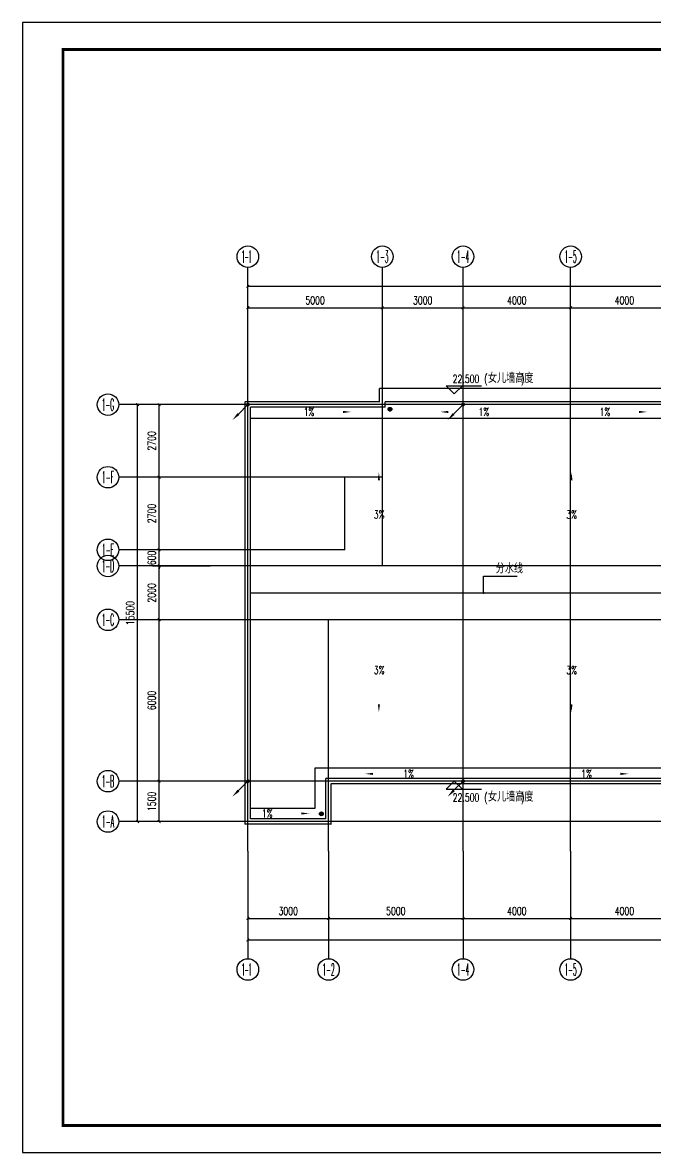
# Model space of a CAD drawing. Extents: x -6243262 to 3079315, y -2914302 to 172723.
# Drawn here: x -5491014 to -5467489, y -799772 to -757772 of the extents above; entities that cross this region are included whole.
import ezdxf
from ezdxf.enums import TextEntityAlignment as Align

# ---------------------------------------------------------------- set-up
doc = ezdxf.new("R2010")
doc.units = 0
doc.header["$LTSCALE"] = 1000
for name, color, linetype in [('A-ELEV-LIN-0.4', 40, 'Continuous'), ('A-FLOR-OUTL', 30, 'Continuous'), ('AXIS', 3, 'Continuous'), ('AXIS_TEXT', 7, 'Continuous'), ('DIM_ELEV', 3, 'Continuous'), ('DIM_LEAD', 3, 'Continuous'), ('DIM_SYMB', 3, 'Continuous'), ('DOTE', 24, 'Continuous'), ('LWIRE', 4, 'Continuous'), ('PUB_TEXT', 7, 'Continuous'), ('PUB_TITLE', 4, 'Continuous'), ('WALL-PARAPET', 6, 'Continuous'), ('WIRE-避雷', 4, 'Continuous')]:
    doc.layers.add(name, color=color, linetype=linetype)
doc.styles.add('_TCH_AXIS', font='COMPLEX', dxfattribs={"bigfont": 'GBCBIG'})
doc.styles.add('_TCH_DIM', font='SIMPLEX', dxfattribs={"bigfont": 'GBCBIG'})
doc.styles.add('_TCH_DIM_T3', font='SIMPLEX', dxfattribs={"width": 0.705882, "bigfont": 'GBCBIG'})
doc.styles.add('COMPLEX', font='COMPLEX')
doc.styles.get("Standard").update_dxf_attribs({"font": 'gbenor.shx', "bigfont": 'gbcbig.shx'})
doc.styles.add('TG_LINETYPE_THUND', font='SIMPLEX', dxfattribs={"width": 0.8, "height": 5.5, "bigfont": 'HZTXT'})
doc.linetypes.add('TG_×2', pattern='A,0.75,0,["×",TG_LINETYPE_THUND,S=0.1,R=0,X=-0.23,Y=-0.21],0.65,-0.13,0.13,-0.13', length=2)
doc.dimstyles.new('_TCH_ARCH&&100', dxfattribs={"dimtxt": 297.5, "dimasz": 100, "dimexe": 250, "dimexo": 300, "dimgap": 126.25, "dimtad": 1, "dimdec": 0, "dimzin": 0, "dimdsep": 46, "dimtxsty": '_TCH_DIM_T3', "dimblk": 'ARCHTICK', "dimcen": 0.09, "dimclrt": 7, "dimazin": 2, "dimtfac": 1, "dimtdec": 0, "dimtix": 1, "dimtmove": 2, "dimatfit": 3, "dimfxl": 0, "dimtolj": 1, "dimtzin": 0, "dimarcsym": 0})

# ---------------------------------------------------------------- blocks, each defined once
blk = doc.blocks.new('_ArchTick')
at = {"color": 0, "linetype": 'ByBlock', "const_width": 0.4}
blk.add_lwpolyline([(-0.5, -0.5), (0.5, 0.5)], dxfattribs=at)
blk = doc.blocks.new('*D350')
at = {"layer": 'AXIS', "color": 0, "lineweight": -2, "transparency": 16777216}
for p, q in [((1673717, -731081), (1671567, -731081)), ((1671817, -732581), (1671817, -731081)), ((1673717, -732581), (1671567, -732581))]:
    blk.add_line(p, q, dxfattribs=at)
at = {"layer": 'Defpoints', "color": 0, "transparency": 16777216}
for p in [(1671817, -731081), (1674017, -731081), (1674017, -732581)]:
    blk.add_point(p, dxfattribs=at)
at = {"layer": 'AXIS', "color": 0, "lineweight": -2, "transparency": 16777216, "xscale": 100, "yscale": 100, "zscale": 100}
for p, rotation in [((1671817, -731081), 90), ((1671817, -732581), 270)]:
    blk.add_blockref('_ArchTick', p, dxfattribs=dict(at, rotation=rotation))
at = {"layer": 'AXIS', "color": 7, "transparency": 16777216, "insert": (1671542, -731831), "char_height": 297.5, "attachment_point": 5, "rotation": 90, "style": '_TCH_DIM_T3'}
blk.add_mtext('\\A1;1500', dxfattribs=at)
blk = doc.blocks.new('*D351')
at = {"layer": 'AXIS', "color": 0, "lineweight": -2, "transparency": 16777216}
for p, q in [((1673717, -725081), (1671567, -725081)), ((1671817, -731081), (1671817, -725081)), ((1673717, -731081), (1671567, -731081))]:
    blk.add_line(p, q, dxfattribs=at)
at = {"layer": 'Defpoints', "color": 0, "transparency": 16777216}
for p in [(1671817, -725081), (1674017, -725081), (1674017, -731081)]:
    blk.add_point(p, dxfattribs=at)
at = {"layer": 'AXIS', "color": 0, "lineweight": -2, "transparency": 16777216, "xscale": 100, "yscale": 100, "zscale": 100}
for p, rotation in [((1671817, -725081), 90), ((1671817, -731081), 270)]:
    blk.add_blockref('_ArchTick', p, dxfattribs=dict(at, rotation=rotation))
at = {"layer": 'AXIS', "color": 7, "transparency": 16777216, "insert": (1671542, -728081), "char_height": 297.5, "attachment_point": 5, "rotation": 90, "style": '_TCH_DIM_T3'}
blk.add_mtext('\\A1;6000', dxfattribs=at)
blk = doc.blocks.new('*D352')
at = {"layer": 'AXIS', "color": 0, "lineweight": -2, "transparency": 16777216}
for p, q in [((1673717, -723081), (1671567, -723081)), ((1671817, -725081), (1671817, -723081)), ((1673717, -725081), (1671567, -725081))]:
    blk.add_line(p, q, dxfattribs=at)
at = {"layer": 'Defpoints', "color": 0, "transparency": 16777216}
for p in [(1671817, -723081), (1674017, -723081), (1674017, -725081)]:
    blk.add_point(p, dxfattribs=at)
at = {"layer": 'AXIS', "color": 0, "lineweight": -2, "transparency": 16777216, "xscale": 100, "yscale": 100, "zscale": 100}
for p, rotation in [((1671817, -723081), 90), ((1671817, -725081), 270)]:
    blk.add_blockref('_ArchTick', p, dxfattribs=dict(at, rotation=rotation))
at = {"layer": 'AXIS', "color": 7, "transparency": 16777216, "insert": (1671542, -724081), "char_height": 297.5, "attachment_point": 5, "rotation": 90, "style": '_TCH_DIM_T3'}
blk.add_mtext('\\A1;2000', dxfattribs=at)
blk = doc.blocks.new('*D353')
at = {"layer": 'AXIS', "color": 0, "lineweight": -2, "transparency": 16777216}
for p, q in [((1671817, -722481), (1671817, -722381)), ((1673717, -722481), (1671567, -722481)), ((1671817, -723081), (1671817, -722481)), ((1673717, -723081), (1671567, -723081)), ((1671817, -723081), (1671817, -723181))]:
    blk.add_line(p, q, dxfattribs=at)
at = {"layer": 'Defpoints', "color": 0, "transparency": 16777216}
for p in [(1671817, -722481), (1674017, -722481), (1674017, -723081)]:
    blk.add_point(p, dxfattribs=at)
at = {"layer": 'AXIS', "color": 0, "lineweight": -2, "transparency": 16777216, "xscale": 100, "yscale": 100, "zscale": 100}
for p, rotation in [((1671817, -722481), 270), ((1671817, -723081), 90)]:
    blk.add_blockref('_ArchTick', p, dxfattribs=dict(at, rotation=rotation))
at = {"layer": 'AXIS', "color": 7, "transparency": 16777216, "insert": (1671542, -722781), "char_height": 297.5, "attachment_point": 5, "rotation": 90, "style": '_TCH_DIM_T3'}
blk.add_mtext('\\A1;600', dxfattribs=at)
blk = doc.blocks.new('*D354')
at = {"layer": 'AXIS', "color": 0, "lineweight": -2, "transparency": 16777216}
for p, q in [((1673717, -719781), (1671567, -719781)), ((1671817, -722481), (1671817, -719781)), ((1673717, -722481), (1671567, -722481))]:
    blk.add_line(p, q, dxfattribs=at)
at = {"layer": 'Defpoints', "color": 0, "transparency": 16777216}
for p in [(1671817, -719781), (1674017, -719781), (1674017, -722481)]:
    blk.add_point(p, dxfattribs=at)
at = {"layer": 'AXIS', "color": 0, "lineweight": -2, "transparency": 16777216, "xscale": 100, "yscale": 100, "zscale": 100}
for p, rotation in [((1671817, -719781), 90), ((1671817, -722481), 270)]:
    blk.add_blockref('_ArchTick', p, dxfattribs=dict(at, rotation=rotation))
at = {"layer": 'AXIS', "color": 7, "transparency": 16777216, "insert": (1671542, -721131), "char_height": 297.5, "attachment_point": 5, "rotation": 90, "style": '_TCH_DIM_T3'}
blk.add_mtext('\\A1;2700', dxfattribs=at)
blk = doc.blocks.new('*D355')
at = {"layer": 'AXIS', "color": 0, "lineweight": -2, "transparency": 16777216}
for p, q in [((1673717, -717081), (1671567, -717081)), ((1671817, -719781), (1671817, -717081)), ((1673717, -719781), (1671567, -719781))]:
    blk.add_line(p, q, dxfattribs=at)
at = {"layer": 'Defpoints', "color": 0, "transparency": 16777216}
for p in [(1671817, -717081), (1674017, -717081), (1674017, -719781)]:
    blk.add_point(p, dxfattribs=at)
at = {"layer": 'AXIS', "color": 0, "lineweight": -2, "transparency": 16777216, "xscale": 100, "yscale": 100, "zscale": 100}
for p, rotation in [((1671817, -717081), 90), ((1671817, -719781), 270)]:
    blk.add_blockref('_ArchTick', p, dxfattribs=dict(at, rotation=rotation))
at = {"layer": 'AXIS', "color": 7, "transparency": 16777216, "insert": (1671542, -718431), "char_height": 297.5, "attachment_point": 5, "rotation": 90, "style": '_TCH_DIM_T3'}
blk.add_mtext('\\A1;2700', dxfattribs=at)
blk = doc.blocks.new('*D356')
at = {"layer": 'AXIS', "color": 0, "lineweight": -2, "transparency": 16777216}
for p, q in [((1673717, -717081), (1670767, -717081)), ((1671017, -732581), (1671017, -717081)), ((1673717, -732581), (1670767, -732581))]:
    blk.add_line(p, q, dxfattribs=at)
at = {"layer": 'Defpoints', "color": 0, "transparency": 16777216}
for p in [(1671017, -717081), (1674017, -717081), (1674017, -732581)]:
    blk.add_point(p, dxfattribs=at)
at = {"layer": 'AXIS', "color": 0, "lineweight": -2, "transparency": 16777216, "xscale": 100, "yscale": 100, "zscale": 100}
for p, rotation in [((1671017, -717081), 90), ((1671017, -732581), 270)]:
    blk.add_blockref('_ArchTick', p, dxfattribs=dict(at, rotation=rotation))
at = {"layer": 'AXIS', "color": 7, "transparency": 16777216, "insert": (1670742, -724831), "char_height": 297.5, "attachment_point": 5, "rotation": 90, "style": '_TCH_DIM_T3'}
blk.add_mtext('\\A1;15500', dxfattribs=at)
blk = doc.blocks.new('*D367')
at = {"layer": 'AXIS', "color": 0, "lineweight": -2, "transparency": 16777216}
for p, q in [((1687117, -715681), (1687117, -713231)), ((1687117, -713481), (1691117, -713481)), ((1691117, -715681), (1691117, -713231))]:
    blk.add_line(p, q, dxfattribs=at)
at = {"layer": 'Defpoints', "color": 0, "transparency": 16777216}
for p in [(1691117, -713481), (1687117, -715981), (1691117, -715981)]:
    blk.add_point(p, dxfattribs=at)
at = {"layer": 'AXIS', "color": 0, "lineweight": -2, "transparency": 16777216, "xscale": 100, "yscale": 100, "zscale": 100, "rotation": 180}
blk.add_blockref('_ArchTick', (1687117, -713481), dxfattribs=at)
at = {"layer": 'AXIS', "color": 0, "lineweight": -2, "transparency": 16777216, "xscale": 100, "yscale": 100, "zscale": 100}
blk.add_blockref('_ArchTick', (1691117, -713481), dxfattribs=at)
at = {"layer": 'AXIS', "color": 7, "transparency": 16777216, "insert": (1689117, -713206), "char_height": 297.5, "attachment_point": 5, "style": '_TCH_DIM_T3'}
blk.add_mtext('\\A1;4000', dxfattribs=at)
blk = doc.blocks.new('*D368')
at = {"layer": 'AXIS', "color": 0, "lineweight": -2, "transparency": 16777216}
for p, q in [((1683117, -715681), (1683117, -713231)), ((1683117, -713481), (1687117, -713481)), ((1687117, -715681), (1687117, -713231))]:
    blk.add_line(p, q, dxfattribs=at)
at = {"layer": 'Defpoints', "color": 0, "transparency": 16777216}
for p in [(1687117, -713481), (1683117, -715981), (1687117, -715981)]:
    blk.add_point(p, dxfattribs=at)
at = {"layer": 'AXIS', "color": 0, "lineweight": -2, "transparency": 16777216, "xscale": 100, "yscale": 100, "zscale": 100, "rotation": 180}
blk.add_blockref('_ArchTick', (1683117, -713481), dxfattribs=at)
at = {"layer": 'AXIS', "color": 0, "lineweight": -2, "transparency": 16777216, "xscale": 100, "yscale": 100, "zscale": 100}
blk.add_blockref('_ArchTick', (1687117, -713481), dxfattribs=at)
at = {"layer": 'AXIS', "color": 7, "transparency": 16777216, "insert": (1685117, -713206), "char_height": 297.5, "attachment_point": 5, "style": '_TCH_DIM_T3'}
blk.add_mtext('\\A1;4000', dxfattribs=at)
blk = doc.blocks.new('*D369')
at = {"layer": 'AXIS', "color": 0, "lineweight": -2, "transparency": 16777216}
for p, q in [((1680117, -715681), (1680117, -713231)), ((1680117, -713481), (1683117, -713481)), ((1683117, -715681), (1683117, -713231))]:
    blk.add_line(p, q, dxfattribs=at)
at = {"layer": 'Defpoints', "color": 0, "transparency": 16777216}
for p in [(1683117, -713481), (1680117, -715981), (1683117, -715981)]:
    blk.add_point(p, dxfattribs=at)
at = {"layer": 'AXIS', "color": 0, "lineweight": -2, "transparency": 16777216, "xscale": 100, "yscale": 100, "zscale": 100, "rotation": 180}
blk.add_blockref('_ArchTick', (1680117, -713481), dxfattribs=at)
at = {"layer": 'AXIS', "color": 0, "lineweight": -2, "transparency": 16777216, "xscale": 100, "yscale": 100, "zscale": 100}
blk.add_blockref('_ArchTick', (1683117, -713481), dxfattribs=at)
at = {"layer": 'AXIS', "color": 7, "transparency": 16777216, "insert": (1681617, -713206), "char_height": 297.5, "attachment_point": 5, "style": '_TCH_DIM_T3'}
blk.add_mtext('\\A1;3000', dxfattribs=at)
blk = doc.blocks.new('*D370')
at = {"layer": 'AXIS', "color": 0, "lineweight": -2, "transparency": 16777216}
for p, q in [((1675117, -715681), (1675117, -713231)), ((1675117, -713481), (1680117, -713481)), ((1680117, -715681), (1680117, -713231))]:
    blk.add_line(p, q, dxfattribs=at)
at = {"layer": 'Defpoints', "color": 0, "transparency": 16777216}
for p in [(1680117, -713481), (1675117, -715981), (1680117, -715981)]:
    blk.add_point(p, dxfattribs=at)
at = {"layer": 'AXIS', "color": 0, "lineweight": -2, "transparency": 16777216, "xscale": 100, "yscale": 100, "zscale": 100, "rotation": 180}
blk.add_blockref('_ArchTick', (1675117, -713481), dxfattribs=at)
at = {"layer": 'AXIS', "color": 0, "lineweight": -2, "transparency": 16777216, "xscale": 100, "yscale": 100, "zscale": 100}
blk.add_blockref('_ArchTick', (1680117, -713481), dxfattribs=at)
at = {"layer": 'AXIS', "color": 7, "transparency": 16777216, "insert": (1677617, -713206), "char_height": 297.5, "attachment_point": 5, "style": '_TCH_DIM_T3'}
blk.add_mtext('\\A1;5000', dxfattribs=at)
blk = doc.blocks.new('*D371')
at = {"layer": 'AXIS', "color": 0, "lineweight": -2, "transparency": 16777216}
for p, q in [((1675117, -715681), (1675117, -712431)), ((1675117, -712681), (1715117, -712681)), ((1715117, -715681), (1715117, -712431))]:
    blk.add_line(p, q, dxfattribs=at)
at = {"layer": 'Defpoints', "color": 0, "transparency": 16777216}
for p in [(1715117, -712681), (1675117, -715981), (1715117, -715981)]:
    blk.add_point(p, dxfattribs=at)
at = {"layer": 'AXIS', "color": 0, "lineweight": -2, "transparency": 16777216, "xscale": 100, "yscale": 100, "zscale": 100, "rotation": 180}
blk.add_blockref('_ArchTick', (1675117, -712681), dxfattribs=at)
at = {"layer": 'AXIS', "color": 0, "lineweight": -2, "transparency": 16777216, "xscale": 100, "yscale": 100, "zscale": 100}
blk.add_blockref('_ArchTick', (1715117, -712681), dxfattribs=at)
at = {"layer": 'AXIS', "color": 7, "transparency": 16777216, "insert": (1695117, -712406), "char_height": 297.5, "attachment_point": 5, "style": '_TCH_DIM_T3'}
blk.add_mtext('\\A1;40000', dxfattribs=at)
blk = doc.blocks.new('*D378')
at = {"layer": 'AXIS', "color": 0, "lineweight": -2, "transparency": 16777216}
for p, q in [((1687117, -733981), (1687117, -736431)), ((1691117, -733981), (1691117, -736431)), ((1687117, -736181), (1691117, -736181))]:
    blk.add_line(p, q, dxfattribs=at)
at = {"layer": 'Defpoints', "color": 0, "transparency": 16777216}
for p in [(1687117, -733681), (1691117, -733681), (1691117, -736181)]:
    blk.add_point(p, dxfattribs=at)
at = {"layer": 'AXIS', "color": 0, "lineweight": -2, "transparency": 16777216, "xscale": 100, "yscale": 100, "zscale": 100, "rotation": 180}
blk.add_blockref('_ArchTick', (1687117, -736181), dxfattribs=at)
at = {"layer": 'AXIS', "color": 0, "lineweight": -2, "transparency": 16777216, "xscale": 100, "yscale": 100, "zscale": 100}
blk.add_blockref('_ArchTick', (1691117, -736181), dxfattribs=at)
at = {"layer": 'AXIS', "color": 7, "transparency": 16777216, "insert": (1689117, -735906), "char_height": 297.5, "attachment_point": 5, "style": '_TCH_DIM_T3'}
blk.add_mtext('\\A1;4000', dxfattribs=at)
blk = doc.blocks.new('*D379')
at = {"layer": 'AXIS', "color": 0, "lineweight": -2, "transparency": 16777216}
for p, q in [((1683117, -733981), (1683117, -736431)), ((1687117, -733981), (1687117, -736431)), ((1683117, -736181), (1687117, -736181))]:
    blk.add_line(p, q, dxfattribs=at)
at = {"layer": 'Defpoints', "color": 0, "transparency": 16777216}
for p in [(1683117, -733681), (1687117, -733681), (1687117, -736181)]:
    blk.add_point(p, dxfattribs=at)
at = {"layer": 'AXIS', "color": 0, "lineweight": -2, "transparency": 16777216, "xscale": 100, "yscale": 100, "zscale": 100, "rotation": 180}
blk.add_blockref('_ArchTick', (1683117, -736181), dxfattribs=at)
at = {"layer": 'AXIS', "color": 0, "lineweight": -2, "transparency": 16777216, "xscale": 100, "yscale": 100, "zscale": 100}
blk.add_blockref('_ArchTick', (1687117, -736181), dxfattribs=at)
at = {"layer": 'AXIS', "color": 7, "transparency": 16777216, "insert": (1685117, -735906), "char_height": 297.5, "attachment_point": 5, "style": '_TCH_DIM_T3'}
blk.add_mtext('\\A1;4000', dxfattribs=at)
blk = doc.blocks.new('*D380')
at = {"layer": 'AXIS', "color": 0, "lineweight": -2, "transparency": 16777216}
for p, q in [((1678117, -733981), (1678117, -736431)), ((1683117, -733981), (1683117, -736431)), ((1678117, -736181), (1683117, -736181))]:
    blk.add_line(p, q, dxfattribs=at)
at = {"layer": 'Defpoints', "color": 0, "transparency": 16777216}
for p in [(1678117, -733681), (1683117, -733681), (1683117, -736181)]:
    blk.add_point(p, dxfattribs=at)
at = {"layer": 'AXIS', "color": 0, "lineweight": -2, "transparency": 16777216, "xscale": 100, "yscale": 100, "zscale": 100, "rotation": 180}
blk.add_blockref('_ArchTick', (1678117, -736181), dxfattribs=at)
at = {"layer": 'AXIS', "color": 0, "lineweight": -2, "transparency": 16777216, "xscale": 100, "yscale": 100, "zscale": 100}
blk.add_blockref('_ArchTick', (1683117, -736181), dxfattribs=at)
at = {"layer": 'AXIS', "color": 7, "transparency": 16777216, "insert": (1680617, -735906), "char_height": 297.5, "attachment_point": 5, "style": '_TCH_DIM_T3'}
blk.add_mtext('\\A1;5000', dxfattribs=at)
blk = doc.blocks.new('*D381')
at = {"layer": 'AXIS', "color": 0, "lineweight": -2, "transparency": 16777216}
for p, q in [((1675117, -733981), (1675117, -736431)), ((1678117, -733981), (1678117, -736431)), ((1675117, -736181), (1678117, -736181))]:
    blk.add_line(p, q, dxfattribs=at)
at = {"layer": 'Defpoints', "color": 0, "transparency": 16777216}
for p in [(1675117, -733681), (1678117, -733681), (1678117, -736181)]:
    blk.add_point(p, dxfattribs=at)
at = {"layer": 'AXIS', "color": 0, "lineweight": -2, "transparency": 16777216, "xscale": 100, "yscale": 100, "zscale": 100, "rotation": 180}
blk.add_blockref('_ArchTick', (1675117, -736181), dxfattribs=at)
at = {"layer": 'AXIS', "color": 0, "lineweight": -2, "transparency": 16777216, "xscale": 100, "yscale": 100, "zscale": 100}
blk.add_blockref('_ArchTick', (1678117, -736181), dxfattribs=at)
at = {"layer": 'AXIS', "color": 7, "transparency": 16777216, "insert": (1676617, -735906), "char_height": 297.5, "attachment_point": 5, "style": '_TCH_DIM_T3'}
blk.add_mtext('\\A1;3000', dxfattribs=at)
blk = doc.blocks.new('*D382')
at = {"layer": 'AXIS', "color": 0, "lineweight": -2, "transparency": 16777216}
for p, q in [((1675117, -733981), (1675117, -737231)), ((1715117, -733981), (1715117, -737231)), ((1675117, -736981), (1715117, -736981))]:
    blk.add_line(p, q, dxfattribs=at)
at = {"layer": 'Defpoints', "color": 0, "transparency": 16777216}
for p in [(1675117, -733681), (1715117, -733681), (1715117, -736981)]:
    blk.add_point(p, dxfattribs=at)
at = {"layer": 'AXIS', "color": 0, "lineweight": -2, "transparency": 16777216, "xscale": 100, "yscale": 100, "zscale": 100, "rotation": 180}
blk.add_blockref('_ArchTick', (1675117, -736981), dxfattribs=at)
at = {"layer": 'AXIS', "color": 0, "lineweight": -2, "transparency": 16777216, "xscale": 100, "yscale": 100, "zscale": 100}
blk.add_blockref('_ArchTick', (1715117, -736981), dxfattribs=at)
at = {"layer": 'AXIS', "color": 7, "transparency": 16777216, "insert": (1695117, -736706), "char_height": 297.5, "attachment_point": 5, "style": '_TCH_DIM_T3'}
blk.add_mtext('\\A1;40000', dxfattribs=at)
blk = doc.blocks.new('_AXISO')
at = {"color": 0}
blk.add_circle((0, 0), 0.5, dxfattribs=at)
at = {"layer": 'AXIS_TEXT', "color": 0, "style": 'COMPLEX', "width": 1.041667}
blk.add_attdef('A', text='', height=0.56, dxfattribs=at).set_placement((-0.25, -0.28), (0.25, -0.28), align=Align.FIT)
blk = doc.blocks.new('$TelecSys$00000080')
for p, q in [((-0.7, -0.7), (0, 0)), ((0.104, 0.104), (0.104, 0.104)), ((-0.104, -0.104), (-0.104, -0.104))]:
    blk.add_line(p, q)
at = {"const_width": 0.142}
blk.add_lwpolyline([(0.071, 0, 1), (-0.071, 0, 1)], format="xyb", close=True, dxfattribs=at)
blk.add_solid([(-0.63, -0.77), (-0.77, -0.63), (-1.15, -1.15)])
at = {"width": 0.8, "flags": 9}
blk.add_attdef('A', (0, 0), '', height=0.00002, rotation=180, dxfattribs=at)
blk = doc.blocks.new('46546')
at = {"layer": 'A-ELEV-LIN-0.4'}
h = blk.add_hatch(dxfattribs=at)
h.set_pattern_fill('ANSI37', color=8, scale=20)
h.set_pattern_definition([(45, (626091.562, -333249.217), (-22.4506403, 22.4506403), []), (135, (626091.562, -333249.217), (-22.4506403, -22.4506403), [])])
edge = h.paths.add_edge_path()
edge.add_arc((1680399, -717253.8), 70, 0, 360)
h = blk.add_hatch(dxfattribs=at)
h.set_pattern_fill('ANSI37', color=8, scale=20)
h.set_pattern_definition([(45, (623542.076, -334633.715), (-22.4506403, 22.4506403), []), (135, (623542.076, -334633.715), (-22.4506403, -22.4506403), [])])
edge = h.paths.add_edge_path()
edge.add_arc((1677849.5, -732291.7), 70, 0, 360)
at = {"color": 8}
blk.add_lwpolyline([(1675217, -724080.5), (1696017, -724080.5)], dxfattribs=at)
at = {"layer": 'A-ELEV-LIN-0.4', "color": 8}
for centre in [(1680399, -717253.8), (1677849.5, -732291.7)]:
    blk.add_circle(centre, 70, dxfattribs=at)
at = {"layer": 'A-FLOR-OUTL', "color": 8}
for points in [[(1675217, -717580.5), (1707017, -717580.5)], [(1675217, -732080.5), (1677617, -732080.5), (1677617, -730580.5), (1691017, -730580.5)], [(1675217, -732080.5), (1677617, -732080.5), (1677617, -730580.5), (1691017, -730580.5)]]:
    blk.add_lwpolyline(points, dxfattribs=at)
at = {"layer": 'AXIS', "color": 8}
for p, q in [((1675117, -715980.5), (1675117, -711980.5)), ((1680117, -715980.5), (1680117, -711980.5)), ((1683117, -715980.5), (1683117, -711980.5)), ((1687117, -715980.5), (1687117, -711980.5)), ((1674017, -717080.5), (1670317, -717080.5)), ((1674017, -719780.5), (1670317, -719780.5)), ((1674017, -722480.5), (1670317, -722480.5)), ((1674017, -723080.5), (1670317, -723080.5)), ((1674017, -725080.5), (1670317, -725080.5)), ((1674017, -731080.5), (1670317, -731080.5)), ((1674017, -732580.5), (1670317, -732580.5)), ((1675117, -733680.5), (1675117, -737680.5)), ((1678117, -733680.5), (1678117, -737680.5)), ((1683117, -733680.5), (1683117, -737680.5)), ((1687117, -733680.5), (1687117, -737680.5))]:
    blk.add_line(p, q, dxfattribs=at)
at = {"layer": 'DIM_ELEV', "color": 8}
for p, q in [((1682792.5, -716677.2), (1682492.5, -716377.2)), ((1682492.5, -716377.2), (1683802.3, -716377.2)), ((1682792.5, -716677.2), (1683092.5, -716377.2)), ((1682792.5, -731080.5), (1682492.5, -731380.5)), ((1682792.5, -731080.5), (1683092.5, -731380.5)), ((1682492.5, -731380.5), (1683802.3, -731380.5))]:
    blk.add_line(p, q, dxfattribs=at)
at = {"layer": 'DIM_LEAD', "color": 8}
for p, q in [((1683881.9, -724080.5), (1683881.9, -723454.5)), ((1683881.9, -723454.5), (1685129.3, -723454.5))]:
    blk.add_line(p, q, dxfattribs=at)
at = {"layer": 'DIM_LEAD', "color": 8, "const_width": 40}
blk.add_lwpolyline([(1683881.9, -724100.5, 1), (1683881.9, -724060.5, 1)], format="xyb", close=True, dxfattribs=at)
at = {"layer": 'DIM_SYMB', "color": 8}
for points in [[(1677637.5, -717353.4, 0, 0, 0), (1678953.8, -717353.4, 0, 80, 0), (1678653.8, -717353.4, 0, 0, 0)], [(1683585.9, -717353.4, 0, 0, 0), (1682269.5, -717353.4, 0, 80, 0), (1682569.5, -717353.4, 0, 0, 0)], [(1688637.5, -717353.4, 0, 0, 0), (1689953.8, -717353.4, 0, 80, 0), (1689653.8, -717353.4, 0, 0, 0)], [(1679988.8, -720913.6, 0, 0, 0), (1679988.8, -719597.3, 0, 80, 0), (1679988.8, -719897.3, 0, 0, 0)], [(1687147.3, -720913.6, 0, 0, 0), (1687147.3, -719597.3, 0, 80, 0), (1687147.3, -719897.3, 0, 0, 0)], [(1679988.8, -727201.1, 0, 0, 0), (1679988.8, -728517.4, 0, 80, 0), (1679988.8, -728217.4, 0, 0, 0)], [(1687147.3, -727201.1, 0, 0, 0), (1687147.3, -728517.4, 0, 80, 0), (1687147.3, -728217.4, 0, 0, 0)], [(1680790, -730807.6, 0, 0, 0), (1679473.7, -730807.6, 0, 80, 0), (1679773.7, -730807.6, 0, 0, 0)], [(1687952.2, -730807.6, 0, 0, 0), (1689268.5, -730807.6, 0, 80, 0), (1688968.5, -730807.6, 0, 0, 0)], [(1676086.1, -732281.2, 0, 0, 0), (1677402.4, -732281.2, 0, 80, 0), (1677102.4, -732281.2, 0, 0, 0)]]:
    blk.add_lwpolyline(points, format="xyseb", dxfattribs=at)
at = {"layer": 'DOTE', "color": 8}
for p, q in [((1675117, -733680.5), (1675117, -715980.5)), ((1680117, -723080.5), (1680117, -715980.5)), ((1683117, -733680.5), (1683117, -715980.5)), ((1687117, -733680.5), (1687117, -715980.5)), ((1716217, -717080.5), (1674017, -717080.5)), ((1680117, -719780.5), (1674017, -719780.5)), ((1678717, -722480.5), (1678717, -719780.5)), ((1678717, -722480.5), (1674017, -722480.5)), ((1716217, -723080.5), (1674017, -723080.5)), ((1716217, -725080.5), (1674017, -725080.5)), ((1678117, -733680.5), (1678117, -725080.5)), ((1716217, -731080.5), (1674017, -731080.5)), ((1716217, -732580.5), (1674017, -732580.5))]:
    blk.add_line(p, q, dxfattribs=at)
at = {"layer": 'WALL-PARAPET', "color": 8}
for p, q in [((1680017, -716980.5), (1680017, -716480.5)), ((1715717, -716480.5), (1680017, -716480.5)), ((1675017, -732680.5), (1675017, -716980.5)), ((1680017, -716980.5), (1675017, -716980.5)), ((1675217, -732480.5), (1675217, -717180.5)), ((1680217, -717180.5), (1675217, -717180.5)), ((1680217, -717180.5), (1680217, -716980.5)), ((1715217, -716980.5), (1680217, -716980.5)), ((1691017, -730980.5), (1678017, -730980.5)), ((1678017, -732480.5), (1678017, -730980.5)), ((1691017, -731180.5), (1678217, -731180.5)), ((1678217, -732680.5), (1678217, -731180.5)), ((1678217, -732680.5), (1675017, -732680.5)), ((1678017, -732480.5), (1675217, -732480.5))]:
    blk.add_line(p, q, dxfattribs=at)
at = {"layer": 'AXIS', "color": 8}
ref = blk.add_blockref('_AXISO', (1675117, -711580.5), dxfattribs=dict(at, xscale=800, yscale=800, zscale=800))
ref.add_attrib('A', '1-1 ', dxfattribs={"layer": 'AXIS_TEXT', "color": 8, "height": 452.55, "style": '_TCH_AXIS', "width": 0.272727}).set_placement((1674890.8, -711806.8), (1675343.3, -711806.8), align=Align.FIT)
ref = blk.add_blockref('_AXISO', (1680117, -711580.5), dxfattribs=dict(at, xscale=800, yscale=800, zscale=800))
ref.add_attrib('A', '1-3', dxfattribs={"layer": 'AXIS_TEXT', "color": 8, "height": 452.55, "style": '_TCH_AXIS', "width": 0.381818}).set_placement((1679890.8, -711806.8), (1680343.3, -711806.8), align=Align.FIT)
ref = blk.add_blockref('_AXISO', (1683117, -711580.5), dxfattribs=dict(at, xscale=800, yscale=800, zscale=800))
ref.add_attrib('A', '1-4', dxfattribs={"layer": 'AXIS_TEXT', "color": 8, "height": 452.55, "style": '_TCH_AXIS', "width": 0.368421}).set_placement((1682890.8, -711806.8), (1683343.3, -711806.8), align=Align.FIT)
ref = blk.add_blockref('_AXISO', (1687117, -711580.5), dxfattribs=dict(at, xscale=800, yscale=800, zscale=800))
ref.add_attrib('A', '1-5', dxfattribs={"layer": 'AXIS_TEXT', "color": 8, "height": 452.55, "style": '_TCH_AXIS', "width": 0.381818}).set_placement((1686890.8, -711806.8), (1687343.3, -711806.8), align=Align.FIT)
ref = blk.add_blockref('_AXISO', (1669917, -717080.5), dxfattribs=dict(at, xscale=800, yscale=800, zscale=800))
ref.add_attrib('A', '1-G', dxfattribs={"layer": 'AXIS_TEXT', "color": 8, "height": 452.55, "style": '_TCH_AXIS', "width": 0.355932}).set_placement((1669690.8, -717306.8), (1670143.3, -717306.8), align=Align.FIT)
ref = blk.add_blockref('_AXISO', (1669917, -719780.5), dxfattribs=dict(at, xscale=800, yscale=800, zscale=800))
ref.add_attrib('A', '1-F', dxfattribs={"layer": 'AXIS_TEXT', "color": 8, "height": 452.55, "style": '_TCH_AXIS', "width": 0.368421}).set_placement((1669690.8, -720006.8), (1670143.3, -720006.8), align=Align.FIT)
ref = blk.add_blockref('_AXISO', (1669917, -722480.5), dxfattribs=dict(at, xscale=800, yscale=800, zscale=800))
ref.add_attrib('A', '1-E', dxfattribs={"layer": 'AXIS_TEXT', "color": 8, "height": 452.55, "style": '_TCH_AXIS', "width": 0.368421}).set_placement((1669690.8, -722706.8), (1670143.3, -722706.8), align=Align.FIT)
ref = blk.add_blockref('_AXISO', (1669917, -723080.5), dxfattribs=dict(at, xscale=800, yscale=800, zscale=800))
ref.add_attrib('A', '1-D', dxfattribs={"layer": 'AXIS_TEXT', "color": 8, "height": 452.55, "style": '_TCH_AXIS', "width": 0.362069}).set_placement((1669690.8, -723306.8), (1670143.3, -723306.8), align=Align.FIT)
ref = blk.add_blockref('_AXISO', (1669917, -725080.5), dxfattribs=dict(at, xscale=800, yscale=800, zscale=800))
ref.add_attrib('A', '1-C', dxfattribs={"layer": 'AXIS_TEXT', "color": 8, "height": 452.55, "style": '_TCH_AXIS', "width": 0.375}).set_placement((1669690.8, -725306.8), (1670143.3, -725306.8), align=Align.FIT)
ref = blk.add_blockref('_AXISO', (1669917, -731080.5), dxfattribs=dict(at, xscale=800, yscale=800, zscale=800))
ref.add_attrib('A', '1-B', dxfattribs={"layer": 'AXIS_TEXT', "color": 8, "height": 452.55, "style": '_TCH_AXIS', "width": 0.362069}).set_placement((1669690.8, -731306.8), (1670143.3, -731306.8), align=Align.FIT)
ref = blk.add_blockref('_AXISO', (1669917, -732580.5), dxfattribs=dict(at, xscale=800, yscale=800, zscale=800))
ref.add_attrib('A', '1-A', dxfattribs={"layer": 'AXIS_TEXT', "color": 8, "height": 452.55, "style": '_TCH_AXIS', "width": 0.355932}).set_placement((1669690.8, -732806.8), (1670143.3, -732806.8), align=Align.FIT)
ref = blk.add_blockref('_AXISO', (1675117, -738080.5), dxfattribs=dict(at, xscale=800, yscale=800, zscale=800))
ref.add_attrib('A', '1-1 ', dxfattribs={"layer": 'AXIS_TEXT', "color": 8, "height": 452.55, "style": '_TCH_AXIS', "width": 0.272727}).set_placement((1674890.8, -738306.8), (1675343.3, -738306.8), align=Align.FIT)
ref = blk.add_blockref('_AXISO', (1678117, -738080.5), dxfattribs=dict(at, xscale=800, yscale=800, zscale=800))
ref.add_attrib('A', '1-2', dxfattribs={"layer": 'AXIS_TEXT', "color": 8, "height": 452.55, "style": '_TCH_AXIS', "width": 0.381818}).set_placement((1677890.8, -738306.8), (1678343.3, -738306.8), align=Align.FIT)
ref = blk.add_blockref('_AXISO', (1683117, -738080.5), dxfattribs=dict(at, xscale=800, yscale=800, zscale=800))
ref.add_attrib('A', '1-4', dxfattribs={"layer": 'AXIS_TEXT', "color": 8, "height": 452.55, "style": '_TCH_AXIS', "width": 0.368421}).set_placement((1682890.8, -738306.8), (1683343.3, -738306.8), align=Align.FIT)
ref = blk.add_blockref('_AXISO', (1687117, -738080.5), dxfattribs=dict(at, xscale=800, yscale=800, zscale=800))
ref.add_attrib('A', '1-5', dxfattribs={"layer": 'AXIS_TEXT', "color": 8, "height": 452.55, "style": '_TCH_AXIS', "width": 0.381818}).set_placement((1686890.8, -738306.8), (1687343.3, -738306.8), align=Align.FIT)
at = {"layer": 'DIM_ELEV', "color": 7, "style": '_TCH_DIM', "width": 0.705882}
for p in [(1682732.3, -716272.2), (1682732.3, -731835.5)]:
    blk.add_text('22.500', height=297.5, dxfattribs=at).set_placement(p)
at = {"layer": 'DIM_LEAD', "color": 7, "style": '_TCH_DIM'}
blk.add_text('分水线', height=337.59, dxfattribs=at).set_placement((1684331.7, -723349.5))
at = {"layer": 'DIM_SYMB', "color": 7, "style": '_TCH_DIM', "width": 0.705882}
for s, p in [('1%', (1677192.5, -717502.2)), ('1%', (1683690.9, -717502.2)), ('1%', (1688192.5, -717502.2)), ('3%', (1679798.8, -721316.1)), ('3%', (1686957.3, -721316.1)), ('3%', (1679798.8, -727096.1)), ('3%', (1686957.3, -727096.1)), ('1%', (1680895, -730956.4)), ('1%', (1687507.2, -730956.4)), ('1%', (1675641.1, -732429.9))]:
    blk.add_text(s, height=297.5, dxfattribs=at).set_placement(p)
at = {"layer": 'PUB_TEXT', "color": 8, "style": '_TCH_DIM', "width": 0.705882}
for s, p in [('(', (1683902.3, -716272.2)), (')', (1685271, -716272.2)), ('(', (1683902.3, -731835.5)), (')', (1685271, -731835.5))]:
    blk.add_text(s, height=297.5, dxfattribs=at).set_placement(p)
at = {"layer": 'PUB_TEXT', "color": 8, "style": '_TCH_DIM'}
for p in [(1684042.3, -716272.2), (1684042.3, -731835.5)]:
    blk.add_text('女儿墙高度', height=337.59, dxfattribs=at).set_placement(p)
at = {"layer": 'AXIS', "color": 8}
for p1, p2, distance, picture, middle in [((1675117, -715980.5), (1715117, -715980.5), 3300, '*D371', (1695117, -712405.5)), ((1675117, -715980.5), (1680117, -715980.5), 2500, '*D370', (1677617, -713205.5)), ((1680117, -715980.5), (1683117, -715980.5), 2500, '*D369', (1681617, -713205.5)), ((1683117, -715980.5), (1687117, -715980.5), 2500, '*D368', (1685117, -713205.5)), ((1687117, -715980.5), (1691117, -715980.5), 2500, '*D367', (1689117, -713205.5)), ((1674017, -732580.5), (1674017, -717080.5), 3000, '*D356', (1670742, -724830.5)), ((1674017, -719780.5), (1674017, -717080.5), 2200, '*D355', (1671542, -718430.5)), ((1674017, -722480.5), (1674017, -719780.5), 2200, '*D354', (1671542, -721130.5)), ((1674017, -723080.5), (1674017, -722480.5), 2200, '*D353', (1671542, -722780.5)), ((1674017, -725080.5), (1674017, -723080.5), 2200, '*D352', (1671542, -724080.5)), ((1674017, -731080.5), (1674017, -725080.5), 2200, '*D351', (1671542, -728080.5)), ((1674017, -732580.5), (1674017, -731080.5), 2200, '*D350', (1671542, -731830.5)), ((1675117, -733680.5), (1678117, -733680.5), -2500, '*D381', (1676617, -735905.5)), ((1675117, -733680.5), (1715117, -733680.5), -3300, '*D382', (1695117, -736705.5)), ((1678117, -733680.5), (1683117, -733680.5), -2500, '*D380', (1680617, -735905.5)), ((1683117, -733680.5), (1687117, -733680.5), -2500, '*D379', (1685117, -735905.5)), ((1687117, -733680.5), (1691117, -733680.5), -2500, '*D378', (1689117, -735905.5))]:
    dim = blk.add_aligned_dim(p1=p1, p2=p2, distance=distance, dimstyle='_TCH_ARCH&&100', dxfattribs=at)
    dim.commit()
    dim.dimension.update_dxf_attribs({"geometry": picture, "text_midpoint": middle})

msp = doc.modelspace()

# ---------------------------------------------------------------- linework, layer by layer
at = {"layer": 'PUB_TITLE'}
msp.add_lwpolyline([(-5491013.8, -799772.5), (-5431613.8, -799772.5), (-5431613.8, -757772.5), (-5491013.8, -757772.5)], close=True, dxfattribs=at)
at = {"layer": 'PUB_TITLE', "const_width": 100}
msp.add_lwpolyline([(-5489513.8, -798772.5), (-5432613.8, -798772.5), (-5432613.8, -758772.5), (-5489513.8, -758772.5)], close=True, dxfattribs=at)
at = {"layer": 'WIRE-避雷', "linetype": 'TG_×2', "const_width": 35}
for points in [[(-5482739.8, -771873), (-5477739.8, -771873), (-5477739.8, -771373), (-5442039.8, -771373), (-5442039.8, -780073), (-5442539.8, -780073), (-5442539.8, -786073), (-5458539.8, -786073), (-5458539.8, -787573), (-5461739.8, -787573), (-5461739.8, -786073), (-5479539.8, -786073), (-5479539.8, -787573), (-5482739.8, -787573), (-5482739.8, -771873)], [(-5482539.8, -778973), (-5450739.8, -778973), (-5450639.8, -778973), (-5450639.8, -771373)], [(-5474639.8, -786073), (-5474639.8, -771373)]]:
    msp.add_lwpolyline(points, dxfattribs=at)

# ---------------------------------------------------------------- block references
msp.add_blockref('46546', (-7157756.8, -54892.5))
at = {"layer": 'LWIRE', "xscale": 500, "yscale": 500, "zscale": 500}
for p in [(-5482639.8, -771973), (-5474639.8, -771973), (-5482639.8, -785973), (-5474639.8, -785973)]:
    msp.add_blockref('$TelecSys$00000080', p, dxfattribs=at)

doc.saveas('drawing.dxf')
